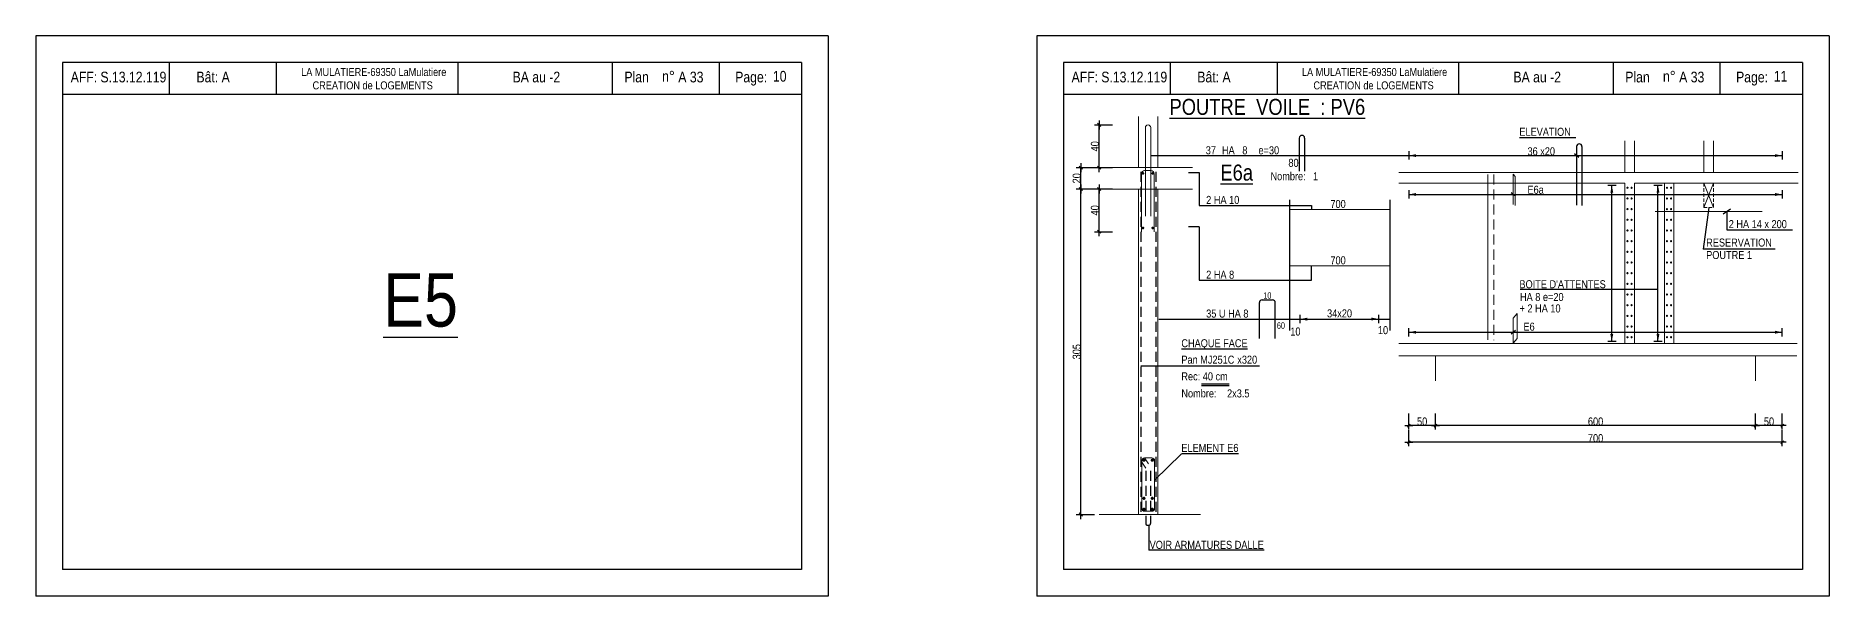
# Model space of a CAD drawing. Header units: metres. Extents: x -9927 to 45032, y -190416 to 12166.
# Drawn here: x 14989 to 18350, y -159147 to -158097 of the extents above; entities that cross this region are included whole.
import ezdxf
from ezdxf.enums import TextEntityAlignment as Align

# ---------------------------------------------------------------- set-up
doc = ezdxf.new("R2010")
doc.units = ezdxf.units.M
doc.header["$PDMODE"] = 65
doc.linetypes.add('CACHE2', pattern=[0.1875, 0.125, -0.0625])
for name, color, linetype in [('01_cote_gen', 4, 'Continuous'), ('01_fenetres', 171, 'Continuous'), ('01_hach', 251, 'Continuous'), ('01_linteaux', 3, 'Continuous'), ('01_sem', 42, 'Continuous'), ('01_texte', 230, 'Continuous'), ('AA_COTES', 2, 'Continuous')]:
    doc.layers.add(name, color=color, linetype=linetype)
doc.styles.add('STYLE2', font='ARIALN.TTF')
doc.dimstyles.new('JB25', dxfattribs={"dimscale": 0.1, "dimtxt": 150, "dimasz": 17, "dimexe": 0.1, "dimexo": 0.1, "dimgap": 0.09, "dimtad": 1, "dimdec": 1, "dimlfac": 0.5, "dimdsep": 46, "dimtxsty": 'STYLE2', "dimblk1": 'BOND_G', "dimblk2": 'BOND_D', "dimsah": 1, "dimcen": 1.5, "dimdle": 0.01, "dimse1": 1, "dimse2": 1, "dimclrd": 4, "dimclre": 2, "dimclrt": 5, "dimadec": 0, "dimazin": 0, "dimtfac": 2.333333, "dimtdec": 1, "dimtix": 1, "dimtmove": 2, "dimatfit": 3, "dimldrblk": 'BOND_G', "dimfxl": 1, "dimtolj": 1, "dimtzin": 0, "dimarcsym": 0})
doc.dimstyles.new('JB50', dxfattribs={"dimscale": 0.1, "dimtxt": 150, "dimasz": 15, "dimexe": 0.1, "dimexo": 0.1, "dimgap": 0.09, "dimtad": 1, "dimdec": 1, "dimdsep": 46, "dimtxsty": 'STYLE2', "dimblk1": 'BOND_G', "dimblk2": 'BOND_D', "dimsah": 1, "dimcen": 1.5, "dimdle": 0.01, "dimse1": 1, "dimse2": 1, "dimclrd": 4, "dimclre": 2, "dimclrt": 6, "dimazin": 2, "dimtfac": 2.333333, "dimtdec": 1, "dimtix": 1, "dimtmove": 2, "dimatfit": 3, "dimldrblk": 'BOND_G', "dimfxl": 1, "dimtolj": 1, "dimtzin": 0, "dimarcsym": 0})

# ---------------------------------------------------------------- blocks, each defined once
blk = doc.blocks.new('BOND_G')
at = {"layer": 'AA_COTES', "color": 0}
for p, q in [((5, 0), (-5, 0)), ((1.8, 1.8), (-1.8, -1.8)), ((0, -5), (0, 15))]:
    blk.add_line(p, q, dxfattribs=at)
blk = doc.blocks.new('BOND_D')
at = {"layer": 'AA_COTES', "color": 0}
for p, q in [((5, 0), (-5, 0)), ((-1.8, -1.8), (1.8, 1.8)), ((0, 5), (0, -15))]:
    blk.add_line(p, q, dxfattribs=at)
blk = doc.blocks.new('*D1491')
at = {"layer": '01_cote_gen', "color": 4, "linetype": 'Continuous', "lineweight": -2, "transparency": 16777216}
blk.add_line((16981.9, -158462), (16981.9, -158385.4), dxfattribs=at)
at = {"layer": 'DEFPOINTS', "color": 0, "linetype": 'Continuous', "lineweight": 0, "transparency": 16777216}
for p in [(16981.9, -158383.7), (17056.2, -158383.7), (17061.7, -158463.7)]:
    blk.add_point(p, dxfattribs=at)
at = {"layer": '01_cote_gen', "color": 4, "linetype": 'Continuous', "lineweight": -2, "transparency": 16777216, "xscale": 1.7, "yscale": 1.7, "zscale": 1.7}
for name, p, rotation in [('BOND_D', (16981.9, -158383.7), 90), ('BOND_G', (16981.9, -158463.7), 270)]:
    blk.add_blockref(name, p, dxfattribs=dict(at, rotation=rotation))
at = {"layer": '01_cote_gen', "color": 5, "linetype": 'Continuous', "lineweight": 0, "transparency": 16777216, "insert": (16974.2, -158423.7), "char_height": 15, "attachment_point": 5, "rotation": 90, "style": 'STYLE2'}
blk.add_mtext('\\A1;40', dxfattribs=at)
blk = doc.blocks.new('*D1492')
at = {"layer": '01_cote_gen', "color": 4, "linetype": 'Continuous', "lineweight": -2, "transparency": 16777216}
blk.add_line((16947.8, -158382), (16947.8, -158345.4), dxfattribs=at)
at = {"layer": 'DEFPOINTS', "color": 0, "linetype": 'Continuous', "lineweight": 0, "transparency": 16777216}
for p in [(16947.8, -158343.7), (17023.4, -158343.7), (17023.4, -158383.7)]:
    blk.add_point(p, dxfattribs=at)
at = {"layer": '01_cote_gen', "color": 4, "linetype": 'Continuous', "lineweight": -2, "transparency": 16777216, "xscale": 1.7, "yscale": 1.7, "zscale": 1.7}
for name, p, rotation in [('BOND_D', (16947.8, -158343.7), 90), ('BOND_G', (16947.8, -158383.7), 270)]:
    blk.add_blockref(name, p, dxfattribs=dict(at, rotation=rotation))
at = {"layer": '01_cote_gen', "color": 5, "linetype": 'Continuous', "lineweight": 0, "transparency": 16777216, "insert": (16940.1, -158363.7), "char_height": 15, "attachment_point": 5, "rotation": 90, "style": 'STYLE2'}
blk.add_mtext('\\A1;20', dxfattribs=at)
blk = doc.blocks.new('*D1493')
at = {"layer": '01_cote_gen', "color": 4, "lineweight": -2, "transparency": 16777216}
blk.add_line((16947.8, -158992), (16947.8, -158385.4), dxfattribs=at)
at = {"layer": 'DEFPOINTS', "color": 0, "lineweight": 0, "transparency": 16777216}
for p in [(16947.8, -158383.7), (16956.3, -158383.7), (17000.3, -158993.7)]:
    blk.add_point(p, dxfattribs=at)
at = {"layer": '01_cote_gen', "color": 4, "lineweight": -2, "transparency": 16777216, "xscale": 1.7, "yscale": 1.7, "zscale": 1.7}
for name, p, rotation in [('BOND_D', (16947.8, -158383.7), 90), ('BOND_G', (16947.8, -158993.7), 270)]:
    blk.add_blockref(name, p, dxfattribs=dict(at, rotation=rotation))
at = {"layer": '01_cote_gen', "color": 5, "lineweight": 0, "transparency": 16777216, "insert": (16940.1, -158688.7), "char_height": 15, "attachment_point": 5, "rotation": 90, "style": 'STYLE2'}
blk.add_mtext('\\A1;305', dxfattribs=at)
blk = doc.blocks.new('*D1494')
at = {"layer": '01_cote_gen', "color": 4, "lineweight": -2, "transparency": 16777216}
blk.add_line((16981.9, -158342), (16981.9, -158265.4), dxfattribs=at)
at = {"layer": 'DEFPOINTS', "color": 0, "lineweight": 0, "transparency": 16777216}
for p in [(16981.9, -158263.7), (17007.4, -158263.7), (17046.8, -158343.7)]:
    blk.add_point(p, dxfattribs=at)
at = {"layer": '01_cote_gen', "color": 4, "lineweight": -2, "transparency": 16777216, "xscale": 1.7, "yscale": 1.7, "zscale": 1.7}
for name, p, rotation in [('BOND_D', (16981.9, -158263.7), 90), ('BOND_G', (16981.9, -158343.7), 270)]:
    blk.add_blockref(name, p, dxfattribs=dict(at, rotation=rotation))
at = {"layer": '01_cote_gen', "color": 5, "lineweight": 0, "transparency": 16777216, "insert": (16974.2, -158303.7), "char_height": 15, "attachment_point": 5, "rotation": 90, "style": 'STYLE2'}
blk.add_mtext('\\A1;40', dxfattribs=at)
blk = doc.blocks.new('*D1495')
at = {"layer": '01_cote_gen', "color": 4, "lineweight": -2, "transparency": 16777216}
blk.add_line((18210.9, -158827.2), (17613.9, -158827.2), dxfattribs=at)
at = {"layer": 'DEFPOINTS', "color": 0, "lineweight": 0, "transparency": 16777216}
for p in [(17612.4, -158709), (18212.4, -158717.7), (17612.4, -158827.2)]:
    blk.add_point(p, dxfattribs=at)
at = {"layer": '01_cote_gen', "color": 4, "lineweight": -2, "transparency": 16777216, "xscale": 1.5, "yscale": 1.5, "zscale": 1.5, "rotation": 180}
blk.add_blockref('BOND_D', (17612.4, -158827.2), dxfattribs=at)
at = {"layer": '01_cote_gen', "color": 4, "lineweight": -2, "transparency": 16777216, "xscale": 1.5, "yscale": 1.5, "zscale": 1.5}
blk.add_blockref('BOND_G', (18212.4, -158827.2), dxfattribs=at)
at = {"layer": '01_cote_gen', "color": 6, "lineweight": 0, "transparency": 16777216, "insert": (17912.4, -158819.5), "char_height": 15, "attachment_point": 5, "style": 'STYLE2'}
blk.add_mtext('\\A1;600', dxfattribs=at)
blk = doc.blocks.new('*D1496')
at = {"layer": '01_cote_gen', "color": 4, "lineweight": -2, "transparency": 16777216}
blk.add_line((17610.9, -158827.2), (17563.9, -158827.2), dxfattribs=at)
at = {"layer": 'DEFPOINTS', "color": 0, "lineweight": 0, "transparency": 16777216}
for p in [(17562.4, -158728.4), (17612.4, -158728.4), (17562.4, -158827.2)]:
    blk.add_point(p, dxfattribs=at)
at = {"layer": '01_cote_gen', "color": 4, "lineweight": -2, "transparency": 16777216, "xscale": 1.5, "yscale": 1.5, "zscale": 1.5, "rotation": 180}
blk.add_blockref('BOND_D', (17562.4, -158827.2), dxfattribs=at)
at = {"layer": '01_cote_gen', "color": 4, "lineweight": -2, "transparency": 16777216, "xscale": 1.5, "yscale": 1.5, "zscale": 1.5}
blk.add_blockref('BOND_G', (17612.4, -158827.2), dxfattribs=at)
at = {"layer": '01_cote_gen', "color": 6, "lineweight": 0, "transparency": 16777216, "insert": (17587.4, -158819.5), "char_height": 15, "attachment_point": 5, "style": 'STYLE2'}
blk.add_mtext('\\A1;50', dxfattribs=at)
blk = doc.blocks.new('*D1497')
at = {"layer": '01_cote_gen', "color": 4, "lineweight": -2, "transparency": 16777216}
blk.add_line((18260.9, -158858.4), (17563.9, -158858.4), dxfattribs=at)
at = {"layer": 'DEFPOINTS', "color": 0, "lineweight": 0, "transparency": 16777216}
for p in [(17562.4, -158812.3), (18262.4, -158804.7), (17562.4, -158858.4)]:
    blk.add_point(p, dxfattribs=at)
at = {"layer": '01_cote_gen', "color": 4, "lineweight": -2, "transparency": 16777216, "xscale": 1.5, "yscale": 1.5, "zscale": 1.5, "rotation": 180}
blk.add_blockref('BOND_D', (17562.4, -158858.4), dxfattribs=at)
at = {"layer": '01_cote_gen', "color": 4, "lineweight": -2, "transparency": 16777216, "xscale": 1.5, "yscale": 1.5, "zscale": 1.5}
blk.add_blockref('BOND_G', (18262.4, -158858.4), dxfattribs=at)
at = {"layer": '01_cote_gen', "color": 6, "lineweight": 0, "transparency": 16777216, "insert": (17912.4, -158850.8), "char_height": 15, "attachment_point": 5, "style": 'STYLE2'}
blk.add_mtext('\\A1;700', dxfattribs=at)
blk = doc.blocks.new('*D1498')
at = {"layer": '01_cote_gen', "color": 4, "lineweight": -2, "transparency": 16777216}
blk.add_line((18260.9, -158827.2), (18213.9, -158827.2), dxfattribs=at)
at = {"layer": 'DEFPOINTS', "color": 0, "lineweight": 0, "transparency": 16777216}
for p in [(18212.4, -158804.7), (18262.4, -158804.7), (18212.4, -158827.2)]:
    blk.add_point(p, dxfattribs=at)
at = {"layer": '01_cote_gen', "color": 4, "lineweight": -2, "transparency": 16777216, "xscale": 1.5, "yscale": 1.5, "zscale": 1.5, "rotation": 180}
blk.add_blockref('BOND_D', (18212.4, -158827.2), dxfattribs=at)
at = {"layer": '01_cote_gen', "color": 4, "lineweight": -2, "transparency": 16777216, "xscale": 1.5, "yscale": 1.5, "zscale": 1.5}
blk.add_blockref('BOND_G', (18262.4, -158827.2), dxfattribs=at)
at = {"layer": '01_cote_gen', "color": 6, "lineweight": 0, "transparency": 16777216, "insert": (18237.4, -158819.5), "char_height": 15, "attachment_point": 5, "style": 'STYLE2'}
blk.add_mtext('\\A1;50', dxfattribs=at)

msp = doc.modelspace()

# ---------------------------------------------------------------- linework, layer by layer
at = {"layer": '01_cote_gen', "color": 5, "linetype": 'Continuous', "lineweight": 0}
msp.add_line((17710.64, -158356.78), (17710.64, -158666.54), dxfattribs=at)
at = {"layer": '01_cote_gen', "color": 5, "linetype": 'CACHE2', "lineweight": 0, "ltscale": 150}
msp.add_line((17721.79, -158356.78), (17721.79, -158667.02), dxfattribs=at)
at = {"layer": '01_cote_gen', "lineweight": 0}
msp.add_line((17967.37, -158673.09), (17985.37, -158673.09), dxfattribs=at)
at = {"layer": '01_fenetres', "ltscale": 30}
for p, q in [((15039.49, -158146.73), (15039.49, -159096.73)), ((16424.49, -158146.73), (15039.49, -158146.73)), ((15239.49, -158146.73), (15239.49, -158206.73)), ((15439.88, -158146.73), (15439.88, -158206.73)), ((15780.06, -158146.73), (15780.06, -158206.73)), ((16070.36, -158206.73), (16070.36, -158146.73)), ((16270.36, -158206.73), (16270.36, -158146.73)), ((16424.49, -158146.73), (16424.49, -159096.73)), ((16915.12, -158146.73), (16915.12, -159096.73)), ((16915.12, -158146.73), (16915.12, -159096.73)), ((16915.12, -158146.73), (16915.12, -159096.73)), ((18300.12, -158146.73), (16915.12, -158146.73)), ((17115.12, -158146.73), (17115.12, -158206.73)), ((17315.52, -158146.73), (17315.52, -158206.73)), ((17655.69, -158146.73), (17655.69, -158206.73)), ((17945.99, -158206.73), (17945.99, -158146.73)), ((18145.99, -158206.73), (18145.99, -158146.73)), ((18300.12, -158146.73), (18300.12, -159096.73)), ((16424.49, -158206.73), (15039.49, -158206.73)), ((18300.12, -158206.73), (16915.12, -158206.73)), ((16424.49, -159096.73), (15039.49, -159096.73)), ((18300.12, -159096.73), (16915.12, -159096.73))]:
    msp.add_line(p, q, dxfattribs=at)
at = {"layer": '01_hach', "color": 2, "lineweight": 0, "ltscale": 0.5}
for p, q in [((18115.37, -158418.09), (18133.37, -158373.09)), ((18115.37, -158373.09), (18133.37, -158418.09))]:
    msp.add_line(p, q, dxfattribs=at)
at = {"layer": '01_linteaux', "linetype": 'Continuous'}
for p, q in [((17357.21, -158288.15), (17357.21, -158350.33)), ((17367.21, -158288.15), (17367.21, -158350.33)), ((17876.8, -158304.03), (17876.8, -158414.06)), ((17886.8, -158304.03), (17886.8, -158414.55)), ((17282.48, -158664.17), (17282.48, -158596.58)), ((17287.48, -158591.58), (17307.09, -158591.58)), ((17312.09, -158664.17), (17312.09, -158596.58))]:
    msp.add_line(p, q, dxfattribs=at)
at = {"layer": '01_linteaux', "linetype": 'CACHE2', "lineweight": 18, "ltscale": 50}
for p, q in [((18115.37, -158373.09), (18115.37, -158418.09)), ((18133.37, -158373.09), (18133.37, -158418.09)), ((18115.37, -158418.09), (18133.37, -158418.09))]:
    msp.add_line(p, q, dxfattribs=at)
at = {"layer": '01_linteaux', "linetype": 'Continuous'}
for centre, start, end in [((17362.21, -158288.15), 90, 180), ((17362.21, -158288.15), 0, 90), ((17881.8, -158304.03), 90, 180), ((17881.8, -158304.03), 0, 90), ((17287.48, -158596.58), 90, 180), ((17307.09, -158596.58), 0, 90)]:
    msp.add_arc(centre, 5, start, end, dxfattribs=at)
at = {"layer": '01_sem', "color": 2, "lineweight": 0, "ltscale": 7}
for p, q in [((17056.07, -158343.72), (17056.07, -158247.98)), ((17092.07, -158343.72), (17092.07, -158247.98)), ((17068.72, -158268.72), (17068.72, -158434.77)), ((17078.72, -158268.72), (17078.72, -158434.77)), ((17967.37, -158353.09), (17967.37, -158293.28)), ((17985.37, -158353.09), (17985.37, -158293.28)), ((18115.37, -158353.09), (18115.37, -158293.28)), ((18133.37, -158353.09), (18133.37, -158293.28)), ((16982.02, -158343.72), (17157.09, -158343.72)), ((17079.35, -158349.32), (17067.35, -158349.32)), ((16982.02, -158383.72), (17157.09, -158383.72)), ((17056.07, -158383.72), (17056.07, -158993.72)), ((17061.35, -158355.32), (17061.35, -158463.72)), ((17085.35, -158355.32), (17085.35, -158463.72)), ((17092.07, -158383.72), (17092.07, -158993.72)), ((17543.44, -158353.09), (18292.37, -158353.09)), ((17543.44, -158373.09), (17967.37, -158373.09)), ((17758.07, -158356.18), (17758.07, -158412.84)), ((17758.07, -158356.18), (17761.6, -158360.41)), ((17761.6, -158360.41), (17761.6, -158414.33)), ((17967.37, -158373.09), (17967.37, -158673.09)), ((17985.37, -158373.09), (18133.37, -158373.09)), ((17985.37, -158373.09), (17985.37, -158673.09)), ((18041.37, -158373.09), (18041.37, -158673.09)), ((18059.37, -158373.09), (18059.37, -158673.09)), ((18133.37, -158373.09), (18292.37, -158373.09)), ((17338.7, -158422.09), (17527.02, -158422.09)), ((18024.37, -158425.62), (18224.37, -158425.62)), ((17338.7, -158527.67), (17527.02, -158527.67)), ((17758.07, -158625.6), (17765.34, -158616.89)), ((17765.34, -158663.93), (17765.34, -158616.89)), ((17758.07, -158672.64), (17758.07, -158625.6)), ((17543.44, -158673.09), (18289.94, -158673.09)), ((17758.07, -158672.64), (17765.34, -158663.93)), ((17543.44, -158696.09), (17612.37, -158696.09)), ((17612.37, -158696.09), (18212.37, -158696.09)), ((17612.37, -158696.09), (17612.37, -158743.09)), ((18212.37, -158696.09), (18212.37, -158743.09)), ((18212.37, -158696.09), (18289.49, -158696.09)), ((17067.07, -158887.72), (17081.07, -158887.72)), ((17067.07, -158887.72), (17074.42, -158898.91)), ((17062.07, -158892.72), (17062.07, -158982.72)), ((17062.07, -158895.5), (17069.42, -158906.7)), ((17086.07, -158892.72), (17086.07, -158982.72)), ((17067.07, -158987.72), (17081.07, -158987.72)), ((16982.02, -158993.72), (17172.01, -158993.72)), ((16998.65, -158993.72), (17150.95, -158993.72))]:
    msp.add_line(p, q, dxfattribs=at)
at = {"layer": '01_sem', "color": 2, "lineweight": 0, "ltscale": 7, "flags": 128}
for points, const_width in [([(17064.18, -158353.21, -1), (17064.18, -158355.71, -1)], 2.5), ([(17082.52, -158353.21, 1), (17082.52, -158355.71, 1)], 2.5), ([(17971.22, -158381.46, 1), (17973.22, -158381.46, 1)], 2), ([(17978.93, -158381.46, 1), (17980.93, -158381.46, 1)], 2), ([(18045.22, -158381.46, 1), (18047.22, -158381.46, 1)], 2), ([(18052.93, -158381.46, 1), (18054.93, -158381.46, 1)], 2), ([(17971.22, -158401.46, 1), (17973.22, -158401.46, 1)], 2), ([(17971.22, -158421.46, 1), (17973.22, -158421.46, 1)], 2), ([(17978.93, -158401.46, 1), (17980.93, -158401.46, 1)], 2), ([(17978.93, -158421.46, 1), (17980.93, -158421.46, 1)], 2), ([(18045.22, -158401.46, 1), (18047.22, -158401.46, 1)], 2), ([(18045.22, -158421.46, 1), (18047.22, -158421.46, 1)], 2), ([(18052.93, -158401.46, 1), (18054.93, -158401.46, 1)], 2), ([(18052.93, -158421.46, 1), (18054.93, -158421.46, 1)], 2), ([(17971.22, -158441.46, 1), (17973.22, -158441.46, 1)], 2), ([(17978.93, -158441.46, 1), (17980.93, -158441.46, 1)], 2), ([(18045.22, -158441.46, 1), (18047.22, -158441.46, 1)], 2), ([(18052.93, -158441.46, 1), (18054.93, -158441.46, 1)], 2), ([(17064.18, -158455.48, -1), (17064.18, -158457.98, -1)], 2.5), ([(17082.52, -158455.48, 1), (17082.52, -158457.98, 1)], 2.5), ([(17971.22, -158461.46, 1), (17973.22, -158461.46, 1)], 2), ([(17971.22, -158481.46, 1), (17973.22, -158481.46, 1)], 2), ([(17978.93, -158461.46, 1), (17980.93, -158461.46, 1)], 2), ([(17978.93, -158481.46, 1), (17980.93, -158481.46, 1)], 2), ([(18045.22, -158461.46, 1), (18047.22, -158461.46, 1)], 2), ([(18045.22, -158481.46, 1), (18047.22, -158481.46, 1)], 2), ([(18052.93, -158461.46, 1), (18054.93, -158461.46, 1)], 2), ([(18052.93, -158481.46, 1), (18054.93, -158481.46, 1)], 2), ([(17971.22, -158501.46, 1), (17973.22, -158501.46, 1)], 2), ([(17971.22, -158521.46, 1), (17973.22, -158521.46, 1)], 2), ([(17978.93, -158501.46, 1), (17980.93, -158501.46, 1)], 2), ([(17978.93, -158521.46, 1), (17980.93, -158521.46, 1)], 2), ([(18045.22, -158501.46, 1), (18047.22, -158501.46, 1)], 2), ([(18045.22, -158521.46, 1), (18047.22, -158521.46, 1)], 2), ([(18052.93, -158501.46, 1), (18054.93, -158501.46, 1)], 2), ([(18052.93, -158521.46, 1), (18054.93, -158521.46, 1)], 2), ([(17971.22, -158541.46, 1), (17973.22, -158541.46, 1)], 2), ([(17978.93, -158541.46, 1), (17980.93, -158541.46, 1)], 2), ([(18045.22, -158541.46, 1), (18047.22, -158541.46, 1)], 2), ([(18052.93, -158541.46, 1), (18054.93, -158541.46, 1)], 2), ([(17971.22, -158561.46, 1), (17973.22, -158561.46, 1)], 2), ([(17971.22, -158581.46, 1), (17973.22, -158581.46, 1)], 2), ([(17978.93, -158561.46, 1), (17980.93, -158561.46, 1)], 2), ([(17978.93, -158581.46, 1), (17980.93, -158581.46, 1)], 2), ([(18045.22, -158561.46, 1), (18047.22, -158561.46, 1)], 2), ([(18045.22, -158581.46, 1), (18047.22, -158581.46, 1)], 2), ([(18052.93, -158561.46, 1), (18054.93, -158561.46, 1)], 2), ([(18052.93, -158581.46, 1), (18054.93, -158581.46, 1)], 2), ([(17971.22, -158601.46, 1), (17973.22, -158601.46, 1)], 2), ([(17971.22, -158621.46, 1), (17973.22, -158621.46, 1)], 2), ([(17978.93, -158601.46, 1), (17980.93, -158601.46, 1)], 2), ([(17978.93, -158621.46, 1), (17980.93, -158621.46, 1)], 2), ([(18045.22, -158601.46, 1), (18047.22, -158601.46, 1)], 2), ([(18045.22, -158621.46, 1), (18047.22, -158621.46, 1)], 2), ([(18052.93, -158601.46, 1), (18054.93, -158601.46, 1)], 2), ([(18052.93, -158621.46, 1), (18054.93, -158621.46, 1)], 2), ([(17971.22, -158641.46, 1), (17973.22, -158641.46, 1)], 2), ([(17978.93, -158641.46, 1), (17980.93, -158641.46, 1)], 2), ([(18045.22, -158641.46, 1), (18047.22, -158641.46, 1)], 2), ([(18052.93, -158641.46, 1), (18054.93, -158641.46, 1)], 2), ([(17971.22, -158661.46, 1), (17973.22, -158661.46, 1)], 2), ([(17978.93, -158661.46, 1), (17980.93, -158661.46, 1)], 2), ([(18045.22, -158661.46, 1), (18047.22, -158661.46, 1)], 2), ([(18052.93, -158661.46, 1), (18054.93, -158661.46, 1)], 2), ([(17064.59, -158892.02, 1), (17067.59, -158892.02, 1)], 3), ([(17080.22, -158892.02, 1), (17083.22, -158892.02, 1)], 3), ([(17064.59, -158963.38, 1), (17067.59, -158963.38, 1)], 3), ([(17064.59, -158983.87, 1), (17067.59, -158983.87, 1)], 3), ([(17080.22, -158963.38, 1), (17083.22, -158963.38, 1)], 3), ([(17080.22, -158983.87, 1), (17083.22, -158983.87, 1)], 3)]:
    msp.add_lwpolyline(points, format="xyb", close=True, dxfattribs=dict(at, const_width=const_width))
at = {"layer": '01_sem', "color": 2, "lineweight": 0, "ltscale": 7}
for centre, radius, start, end in [((17073.72, -158268.72), 5, 0, 180), ((17067.35, -158355.32), 6, 90, 180), ((17079.35, -158355.32), 6, 0, 90), ((17067.07, -158892.72), 5, 90, 180), ((17081.07, -158892.72), 5, 0, 90), ((17067.07, -158982.72), 5, 180, 270), ((17081.07, -158982.72), 5, 270, 0)]:
    msp.add_arc(centre, radius, start, end, dxfattribs=at)
at = {"layer": '01_texte', "ltscale": 30}
for p, q in [((14989.49, -158096.73), (14989.49, -159146.73)), ((16474.49, -158096.73), (14989.49, -158096.73)), ((16474.49, -158096.73), (16474.49, -159146.73)), ((16865.12, -158096.73), (16865.12, -159146.73)), ((18350.12, -158096.73), (16865.12, -158096.73)), ((18350.12, -158096.73), (18350.12, -159146.73)), ((17562.37, -158313.07), (17562.37, -158328.71)), ((17880.94, -158324.44), (17872.66, -158317.82)), ((18262.37, -158313.07), (18262.37, -158328.71)), ((17078.72, -158321.13), (18262.37, -158321.13)), ((17149.86, -158352.91), (17169.32, -158352.91)), ((17169.32, -158352.91), (17169.32, -158414.65)), ((17562.37, -158385.94), (17562.37, -158401.58)), ((17950.89, -158377), (17935.25, -158377)), ((17942.83, -158669.23), (17942.83, -158377)), ((18037.45, -158377), (18021.81, -158377)), ((18029.39, -158669.23), (18029.39, -158377)), ((18262.34, -158385.94), (18262.34, -158401.58)), ((17169.32, -158414.65), (17379.81, -158414.65)), ((17338.7, -158404.14), (17338.7, -158648.77)), ((17379.81, -158414.65), (17379.81, -158422.09)), ((17527.02, -158404.14), (17527.02, -158648.77)), ((17562.37, -158394), (18262.34, -158394)), ((17762.2, -158397.31), (17753.93, -158390.69)), ((18151.71, -158430.42), (18165.4, -158420.83)), ((18158.55, -158425.62), (18158.55, -158460.15)), ((17169.32, -158454.85), (17149.86, -158454.85)), ((17169.32, -158454.85), (17169.32, -158554.78)), ((18158.55, -158460.15), (18281.75, -158460.15)), ((17379.81, -158554.78), (17379.81, -158527.67)), ((17169.32, -158554.78), (17379.81, -158554.78)), ((17358.41, -158619.57), (17358.41, -158635.21)), ((17505.93, -158619.57), (17505.93, -158635.21)), ((17094.12, -158627.63), (17527.02, -158627.63)), ((17562.37, -158660.25), (17562.37, -158644.61)), ((17562.37, -158652.19), (18262.37, -158652.19)), ((17762.2, -158648.88), (17753.93, -158655.5)), ((18262.37, -158660.25), (18262.37, -158644.61)), ((17950.89, -158669.23), (17935.25, -158669.23)), ((18037.45, -158669.23), (18021.81, -158669.23)), ((17075.36, -159013.77), (17075.36, -159060.59)), ((17291.08, -159060.59), (17075.36, -159060.59)), ((16474.49, -159146.73), (14989.49, -159146.73)), ((18350.12, -159146.73), (16865.12, -159146.73))]:
    msp.add_line(p, q, dxfattribs=at)
at = {"layer": '01_texte', "linetype": 'CACHE2', "ltscale": 150}
for p, q in [((17060.07, -158351.37), (17060.07, -158993.72)), ((17088.07, -158351.37), (17088.07, -158993.72)), ((17069.53, -158911.93), (17069.53, -159010.77)), ((17078.36, -158911.93), (17078.36, -159010.77)), ((17072.53, -159013.77), (17075.36, -159013.77))]:
    msp.add_line(p, q, dxfattribs=at)
at = {"layer": '01_texte'}
for p, q in [((18124.37, -158418.09), (18114.11, -158496.44)), ((18248.91, -158496.44), (18114.11, -158496.44)), ((17771.22, -158571.7), (18029.39, -158571.7)), ((17060.07, -158715.21), (17282.31, -158715.21)), ((17225.54, -158749.39), (17173.79, -158749.39)), ((17225.54, -158752.7), (17173.79, -158752.7)), ((17086.07, -158929.64), (17135.65, -158880.8))]:
    msp.add_line(p, q, dxfattribs=at)
at = {"layer": '01_texte', "linetype": 'CACHE2', "ltscale": 150}
for centre, start, end in [((17072.53, -159010.77), 180, 270), ((17075.36, -159010.77), 270, 0)]:
    msp.add_arc(centre, 3, start, end, dxfattribs=at)
at = {"layer": '01_texte', "ltscale": 30}
for points in [[(17562.37, -158321.13), (17576.19, -158318.38), (17576.19, -158321.13)], [(18262.37, -158321.13), (18248.54, -158318.38), (18248.54, -158321.13)], [(17562.37, -158321.13), (17576.19, -158323.89), (17576.19, -158321.13)], [(18262.37, -158321.13), (18248.54, -158323.89), (18248.54, -158321.13)], [(17942.83, -158377), (17940.07, -158390.83), (17942.83, -158390.83)], [(17942.83, -158377), (17945.58, -158390.83), (17942.83, -158390.83)], [(18029.39, -158377), (18026.63, -158390.83), (18029.39, -158390.83)], [(18029.39, -158377), (18032.14, -158390.83), (18029.39, -158390.83)], [(17562.37, -158394), (17576.19, -158391.24), (17576.19, -158394)], [(17562.37, -158394), (17576.19, -158396.75), (17576.19, -158394)], [(18262.34, -158394), (18248.52, -158391.24), (18248.52, -158394)], [(18262.34, -158394), (18248.52, -158396.75), (18248.52, -158394)], [(17358.41, -158627.63), (17372.24, -158624.87), (17372.24, -158627.63)], [(17358.41, -158627.63), (17372.24, -158630.38), (17372.24, -158627.63)], [(17505.93, -158627.39), (17492.11, -158624.63), (17492.11, -158627.39)], [(17505.93, -158627.39), (17492.11, -158630.14), (17492.11, -158627.39)], [(17562.37, -158652.19), (17576.19, -158649.43), (17576.19, -158652.19)], [(17562.37, -158652.19), (17576.19, -158654.94), (17576.19, -158652.19)], [(17942.83, -158669.23), (17940.07, -158655.41), (17942.83, -158655.41)], [(17942.83, -158669.23), (17945.58, -158655.41), (17942.83, -158655.41)], [(18029.39, -158669.23), (18026.63, -158655.41), (18029.39, -158655.41)], [(18029.39, -158669.23), (18032.14, -158655.41), (18029.39, -158655.41)], [(18262.37, -158652.19), (18248.54, -158649.43), (18248.54, -158652.19)], [(18262.37, -158652.19), (18248.54, -158654.94), (18248.54, -158652.19)]]:
    msp.add_solid(points, dxfattribs=at)

# ---------------------------------------------------------------- texts
at = {"layer": '01_texte', "style": 'STYLE2'}
for s, height, p in [('AFF:', 20, (15054.78, -158183.88)), ('S.13.12.119', 20, (15110.45, -158183.88)), ('Bât: A', 20, (15290.43, -158183.88)), ('LA MULATIERE-69350 LaMulatiere', 15, (15486.58, -158172.01)), ('CREATION de LOGEMENTS', 15, (15508.06, -158197.01)), ('BA au -2', 20, (15882.88, -158183.88)), ('Plan', 20, (16092.4, -158183.88)), ('n%%D', 20, (16163.09, -158182.43)), ('A 33', 20, (16193.43, -158183.88)), ('Page:', 20, (16300.07, -158183.88)), ('10', 20, (16370.76, -158182.43)), ('AFF:', 20, (16930.42, -158183.88)), ('S.13.12.119', 20, (16986.08, -158183.88)), ('Bât: A', 20, (17166.06, -158183.88)), ('LA MULATIERE-69350 LaMulatiere', 15, (17362.21, -158172.01)), ('CREATION de LOGEMENTS', 15, (17383.7, -158197.01)), ('BA au -2', 20, (17758.51, -158183.88)), ('Plan', 20, (17968.03, -158183.88)), ('n%%D', 20, (18038.72, -158182.43)), ('A 33', 20, (18069.06, -158183.88)), ('Page:', 20, (18175.7, -158183.88)), ('11', 20, (18246.39, -158182.43)), ('%%UELEVATION  ', 15, (17769.59, -158284.07)), ('HA', 15, (17212.23, -158318.68)), ('8', 15, (17250.4, -158318.68)), ('36 x20', 15, (17784.81, -158320.6)), ('%%UE6a', 30, (17209.28, -158367.9)), ('Nombre:', 15, (17303.25, -158367.26)), ('80', 15, (17336.76, -158342.19)), ('1', 15, (17382.87, -158367.26)), ('E6a', 15, (17784.81, -158392.64)), ('2 HA 10', 15, (17182.67, -158411.69)), ('700', 15, (17415.53, -158419.3)), ('2 HA 14 x 200', 15, (18161.96, -158457.01)), ('RESERVATION ', 15, (18119.72, -158491.6)), ('700', 15, (17415.53, -158524.88)), ('POUTRE 1', 15, (18119.72, -158514.93)), ('2 HA 8', 15, (17182.67, -158551.82)), ('10', 12, (17289.69, -158589.33)), ('35 U HA 8', 15, (17182.67, -158624.67)), ('34x20', 15, (17409.19, -158624.33)), ('60', 12, (17315.09, -158645.61)), ('10', 15, (17340.37, -158658.28)), ('10', 15, (17504.49, -158655.75)), ('E6', 15, (17777.24, -158649.2)), ('%%UCHAQUE FACE', 15, (17136.21, -158680.3)), ('Pan MJ251C', 15, (17136.21, -158711.09)), ('x320', 15, (17240.95, -158711.09)), ('Rec: 40 cm', 15, (17136.21, -158742.37)), ('Nombre:', 15, (17136.21, -158774.28)), (' 2x3.5', 15, (17217.06, -158774.28)), ('%%UELEMENT E6', 15, (17136.21, -158876.47)), ('VOIR ARMATURES DALLE', 15, (17076.75, -159058.08))]:
    msp.add_text(s, height=height, dxfattribs=at).set_placement(p)
for s, height, p in [('%%UPOUTRE  VOILE  : PV6', 30, (17297.32, -158229.78)), ('%%UE5', 100, (15710.47, -158592.27))]:
    msp.add_text(s, height=height, dxfattribs=at).set_placement(p, align=Align.MIDDLE)
for s, p in [('37', (17201.03, -158318.68)), ("BOITE D'ATTENTES", (17931.51, -158569.68)), ('HA 8 e=20', (17852.44, -158593.66)), ('+ 2 HA 10 ', (17851.58, -158615))]:
    msp.add_text(s, height=15, dxfattribs=at).set_placement(p, align=Align.RIGHT)
msp.add_text('e=30', height=15, dxfattribs=at).set_placement((17300.06, -158318.68), align=Align.CENTER)

# ---------------------------------------------------------------- dimensions: what is measured, and where the dimension line sits
at = {"layer": '01_cote_gen', "lineweight": 0}
for base, p1, p2, picture, middle in [((16981.87, -158263.69), (17046.78, -158343.72), (17007.37, -158263.69), '*D1494', (16974.2, -158303.71)), ((16947.78, -158383.72), (17000.25, -158993.72), (16956.28, -158383.72), '*D1493', (16940.11, -158688.72))]:
    dim = msp.add_linear_dim(base=base, p1=p1, p2=p2, angle=90, dimstyle='JB25', dxfattribs=at)
    dim.commit()
    dim.dimension.update_dxf_attribs({"geometry": picture, "text_midpoint": middle})
at = {"layer": '01_cote_gen', "linetype": 'Continuous', "lineweight": 0}
for base, p1, p2, picture, middle in [((16947.78, -158343.72), (17023.36, -158383.72), (17023.36, -158343.72), '*D1492', (16940.11, -158363.72)), ((16981.87, -158383.72), (17061.67, -158463.72), (17056.17, -158383.72), '*D1491', (16974.2, -158423.72))]:
    dim = msp.add_linear_dim(base=base, p1=p1, p2=p2, angle=90, dimstyle='JB25', dxfattribs=at)
    dim.commit()
    dim.dimension.update_dxf_attribs({"geometry": picture, "text_midpoint": middle})
at = {"layer": '01_cote_gen', "lineweight": 0}
for base, p1, p2, picture, middle in [((17612.37, -158827.2), (18212.37, -158717.68), (17612.37, -158708.96), '*D1495', (17912.37, -158819.54)), ((17562.37, -158827.2), (17612.37, -158728.38), (17562.37, -158728.38), '*D1496', (17587.37, -158819.54)), ((17562.37, -158858.43), (18262.37, -158804.7), (17562.37, -158812.28), '*D1497', (17912.37, -158850.76)), ((18212.37, -158827.2), (18262.37, -158804.7), (18212.37, -158804.7), '*D1498', (18237.37, -158819.54))]:
    dim = msp.add_linear_dim(base=base, p1=p1, p2=p2, dimstyle='JB50', dxfattribs=at)
    dim.commit()
    dim.dimension.update_dxf_attribs({"geometry": picture, "text_midpoint": middle})

doc.saveas('drawing.dxf')
